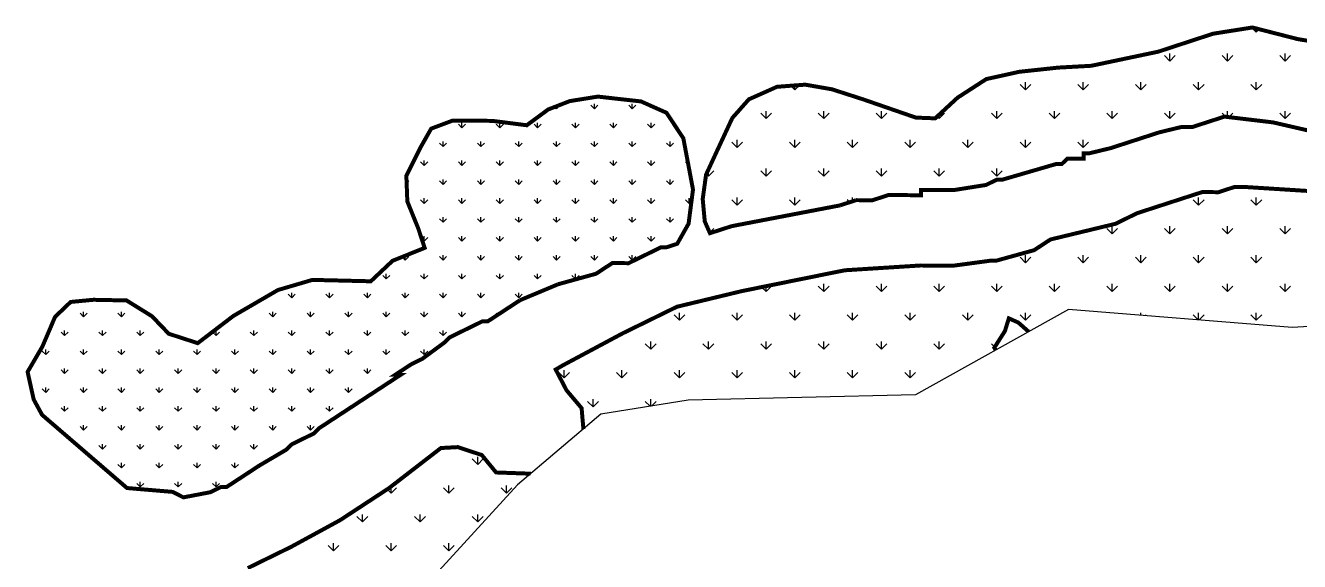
# Model space of a CAD drawing. Header units: metres. Extents: x 325786 to 333768, y 1808927 to 1815015.
# Drawn here: x 330883 to 331835, y 1810519 to 1810920 of the extents above; entities that cross this region are included whole.
import ezdxf

# ---------------------------------------------------------------- set-up
doc = ezdxf.new("R2010")
doc.units = ezdxf.units.M
doc.layers.add('MANGROOVES', color=112, linetype='Continuous')

msp = doc.modelspace()

# ---------------------------------------------------------------- linework, layer by layer
at = {"color": 3}
msp.add_lwpolyline([(331990.07, 1810703.87), (331829.45, 1810694.53), (331662.08, 1810708), (331547.68, 1810644.18), (331377.88, 1810640.06), (331312.69, 1810629.59), (331250.41, 1810576.79), (331177.98, 1810497.69)], dxfattribs=at)
at = {"layer": 'MANGROOVES', "linetype": 'Continuous'}
for p, q in [((331802.5, 1810915.34), (331799.05, 1810918.8)), ((331802.5, 1810915.34), (331802.5, 1810918.14)), ((331802.5, 1810915.34), (331804.73, 1810917.57)), ((331737.85, 1810893.79), (331733.8, 1810897.83)), ((331737.85, 1810893.79), (331737.85, 1810899.51)), ((331737.85, 1810893.79), (331741.89, 1810897.83)), ((331780.95, 1810893.79), (331776.91, 1810897.83)), ((331780.95, 1810893.79), (331780.95, 1810899.51)), ((331780.95, 1810893.79), (331784.99, 1810897.83)), ((331824.06, 1810893.79), (331820.01, 1810897.83)), ((331824.06, 1810893.79), (331824.06, 1810899.51)), ((331824.06, 1810893.79), (331828.1, 1810897.83)), ((331457.66, 1810872.24), (331454.6, 1810875.3)), ((331457.66, 1810872.24), (331461.23, 1810875.81)), ((331457.66, 1810872.24), (331457.66, 1810875.53)), ((331630.08, 1810872.24), (331626.04, 1810876.28)), ((331630.08, 1810872.24), (331630.08, 1810877.95)), ((331630.08, 1810872.24), (331634.12, 1810876.28)), ((331673.19, 1810872.24), (331669.15, 1810876.28)), ((331673.19, 1810872.24), (331673.19, 1810877.95)), ((331673.19, 1810872.24), (331677.23, 1810876.28)), ((331716.29, 1810872.24), (331712.25, 1810876.28)), ((331716.29, 1810872.24), (331716.29, 1810877.95)), ((331716.29, 1810872.24), (331720.33, 1810876.28)), ((331759.4, 1810872.24), (331755.36, 1810876.28)), ((331759.4, 1810872.24), (331759.4, 1810877.95)), ((331759.4, 1810872.24), (331763.44, 1810876.28)), ((331802.5, 1810872.24), (331798.46, 1810876.28)), ((331802.5, 1810872.24), (331802.5, 1810877.95)), ((331802.5, 1810872.24), (331806.54, 1810876.28)), ((331279.53, 1810858.04), (331278.13, 1810859.44)), ((331279.53, 1810858.04), (331282.18, 1810860.69)), ((331279.53, 1810858.04), (331279.53, 1810859.98)), ((331307.81, 1810858.04), (331305.16, 1810860.69)), ((331307.81, 1810858.04), (331307.81, 1810861.79)), ((331307.81, 1810858.04), (331310.46, 1810860.69)), ((331336.1, 1810858.04), (331333.44, 1810860.69)), ((331336.1, 1810858.04), (331336.1, 1810861.79)), ((331336.1, 1810858.04), (331338.75, 1810860.69)), ((331436.11, 1810850.69), (331432.07, 1810854.73)), ((331436.11, 1810850.69), (331436.11, 1810856.4)), ((331436.11, 1810850.69), (331440.15, 1810854.73)), ((331479.21, 1810850.69), (331475.17, 1810854.73)), ((331479.21, 1810850.69), (331479.21, 1810856.4)), ((331479.21, 1810850.69), (331483.26, 1810854.73)), ((331522.32, 1810850.69), (331518.28, 1810854.73)), ((331522.32, 1810850.69), (331522.32, 1810856.4)), ((331522.32, 1810850.69), (331526.36, 1810854.73)), ((331565.42, 1810850.69), (331569.47, 1810854.73)), ((331608.53, 1810850.69), (331604.49, 1810854.73)), ((331608.53, 1810850.69), (331608.53, 1810856.4)), ((331608.53, 1810850.69), (331612.57, 1810854.73)), ((331651.63, 1810850.69), (331647.59, 1810854.73)), ((331651.63, 1810850.69), (331651.63, 1810856.4)), ((331651.63, 1810850.69), (331655.68, 1810854.73)), ((331694.74, 1810850.69), (331690.7, 1810854.73)), ((331694.74, 1810850.69), (331694.74, 1810856.4)), ((331694.74, 1810850.69), (331698.78, 1810854.73)), ((331737.85, 1810850.69), (331733.8, 1810854.73)), ((331737.85, 1810850.69), (331737.85, 1810856.4)), ((331737.85, 1810850.69), (331741.89, 1810854.73)), ((331779.53, 1810852.11), (331776.91, 1810854.73)), ((331780.95, 1810851.94), (331780.95, 1810856.4)), ((331782.07, 1810851.81), (331784.99, 1810854.73)), ((331824.06, 1810850.69), (331820.01, 1810854.73)), ((331824.06, 1810850.69), (331824.06, 1810856.4)), ((331824.06, 1810850.69), (331828.1, 1810854.73)), ((331208.82, 1810843.9), (331206.16, 1810846.55)), ((331208.82, 1810843.9), (331208.82, 1810847.65)), ((331208.82, 1810843.9), (331211.47, 1810846.55)), ((331237.1, 1810843.9), (331234.45, 1810846.55)), ((331237.1, 1810843.9), (331237.1, 1810847.65)), ((331237.1, 1810843.9), (331239.75, 1810846.55)), ((331265.38, 1810843.9), (331262.73, 1810846.55)), ((331265.38, 1810843.9), (331265.38, 1810847.65)), ((331265.38, 1810843.9), (331268.04, 1810846.55)), ((331293.67, 1810843.9), (331291.02, 1810846.55)), ((331293.67, 1810843.9), (331293.67, 1810847.65)), ((331293.67, 1810843.9), (331296.32, 1810846.55)), ((331321.95, 1810843.9), (331319.3, 1810846.55)), ((331321.95, 1810843.9), (331321.95, 1810847.65)), ((331321.95, 1810843.9), (331324.61, 1810846.55)), ((331350.24, 1810843.9), (331347.59, 1810846.55)), ((331350.24, 1810843.9), (331350.24, 1810847.65)), ((331350.24, 1810843.9), (331352.89, 1810846.55)), ((331565.42, 1810850.69), (331563.91, 1810852.2)), ((331565.42, 1810850.69), (331565.42, 1810853.61)), ((331194.67, 1810829.76), (331192.02, 1810832.41)), ((331194.67, 1810829.76), (331194.67, 1810833.51)), ((331194.67, 1810829.76), (331197.33, 1810832.41)), ((331222.96, 1810829.76), (331220.31, 1810832.41)), ((331222.96, 1810829.76), (331222.96, 1810833.51)), ((331222.96, 1810829.76), (331225.61, 1810832.41)), ((331251.24, 1810829.76), (331248.59, 1810832.41)), ((331251.24, 1810829.76), (331251.24, 1810833.51)), ((331251.24, 1810829.76), (331253.89, 1810832.41)), ((331279.53, 1810829.76), (331276.88, 1810832.41)), ((331279.53, 1810829.76), (331279.53, 1810833.51)), ((331279.53, 1810829.76), (331282.18, 1810832.41)), ((331307.81, 1810829.76), (331305.16, 1810832.41)), ((331307.81, 1810829.76), (331307.81, 1810833.51)), ((331307.81, 1810829.76), (331310.46, 1810832.41)), ((331336.1, 1810829.76), (331333.44, 1810832.41)), ((331336.1, 1810829.76), (331336.1, 1810833.51)), ((331336.1, 1810829.76), (331338.75, 1810832.41)), ((331364.38, 1810829.76), (331361.73, 1810832.41)), ((331364.38, 1810829.76), (331364.38, 1810833.51)), ((331364.38, 1810829.76), (331367.03, 1810832.41)), ((331414.56, 1810829.13), (331410.51, 1810833.17)), ((331414.56, 1810829.13), (331414.56, 1810834.85)), ((331414.56, 1810829.13), (331418.6, 1810833.17)), ((331457.66, 1810829.13), (331453.62, 1810833.17)), ((331457.66, 1810829.13), (331457.66, 1810834.85)), ((331457.66, 1810829.13), (331461.7, 1810833.17)), ((331500.77, 1810829.13), (331496.73, 1810833.17)), ((331500.77, 1810829.13), (331500.77, 1810834.85)), ((331500.77, 1810829.13), (331504.81, 1810833.17)), ((331543.87, 1810829.13), (331539.83, 1810833.17)), ((331543.87, 1810829.13), (331543.87, 1810834.85)), ((331543.87, 1810829.13), (331547.91, 1810833.17)), ((331586.98, 1810829.13), (331582.94, 1810833.17)), ((331586.98, 1810829.13), (331586.98, 1810834.85)), ((331586.98, 1810829.13), (331591.02, 1810833.17)), ((331630.08, 1810829.13), (331626.04, 1810833.17)), ((331630.08, 1810829.13), (331630.08, 1810834.85)), ((331630.08, 1810829.13), (331634.12, 1810833.17)), ((331673.19, 1810829.13), (331669.15, 1810833.17)), ((331673.19, 1810829.13), (331673.19, 1810834.85)), ((331673.19, 1810829.13), (331677.23, 1810833.17)), ((331180.53, 1810815.61), (331177.88, 1810818.27)), ((331180.53, 1810815.61), (331180.53, 1810819.36)), ((331180.53, 1810815.61), (331183.18, 1810818.27)), ((331208.82, 1810815.61), (331206.16, 1810818.27)), ((331208.82, 1810815.61), (331208.82, 1810819.36)), ((331208.82, 1810815.61), (331211.47, 1810818.27)), ((331237.1, 1810815.61), (331234.45, 1810818.27)), ((331237.1, 1810815.61), (331237.1, 1810819.36)), ((331237.1, 1810815.61), (331239.75, 1810818.27)), ((331265.38, 1810815.61), (331262.73, 1810818.27)), ((331265.38, 1810815.61), (331265.38, 1810819.36)), ((331265.38, 1810815.61), (331268.04, 1810818.27)), ((331293.67, 1810815.61), (331291.02, 1810818.27)), ((331293.67, 1810815.61), (331293.67, 1810819.36)), ((331293.67, 1810815.61), (331296.32, 1810818.27)), ((331321.95, 1810815.61), (331319.3, 1810818.27)), ((331321.95, 1810815.61), (331321.95, 1810819.36)), ((331321.95, 1810815.61), (331324.61, 1810818.27)), ((331350.24, 1810815.61), (331347.59, 1810818.27)), ((331350.24, 1810815.61), (331350.24, 1810819.36)), ((331350.24, 1810815.61), (331352.89, 1810818.27)), ((331378.01, 1810816.12), (331375.87, 1810818.27)), ((331393, 1810807.58), (331391.42, 1810809.16)), ((331393, 1810807.58), (331393, 1810812.58)), ((331393, 1810807.58), (331397.04, 1810811.62)), ((331436.11, 1810807.58), (331432.07, 1810811.62)), ((331436.11, 1810807.58), (331436.11, 1810813.3)), ((331436.11, 1810807.58), (331440.15, 1810811.62)), ((331479.21, 1810807.58), (331475.17, 1810811.62)), ((331479.21, 1810807.58), (331479.21, 1810813.3)), ((331479.21, 1810807.58), (331483.26, 1810811.62)), ((331522.32, 1810807.58), (331518.28, 1810811.62)), ((331522.32, 1810807.58), (331522.32, 1810813.3)), ((331522.32, 1810807.58), (331526.36, 1810811.62)), ((331565.42, 1810807.58), (331561.38, 1810811.62)), ((331565.42, 1810807.58), (331565.42, 1810813.3)), ((331565.42, 1810807.58), (331569.47, 1810811.62)), ((331608.53, 1810807.58), (331604.49, 1810811.62)), ((331608.53, 1810807.58), (331608.53, 1810813.3)), ((331608.53, 1810807.58), (331612.57, 1810811.62)), ((331167.44, 1810802.52), (331169.04, 1810804.12)), ((331194.67, 1810801.47), (331192.02, 1810804.12)), ((331194.67, 1810801.47), (331194.67, 1810805.22)), ((331194.67, 1810801.47), (331197.33, 1810804.12)), ((331222.96, 1810801.47), (331220.31, 1810804.12)), ((331222.96, 1810801.47), (331222.96, 1810805.22)), ((331222.96, 1810801.47), (331225.61, 1810804.12)), ((331251.24, 1810801.47), (331248.59, 1810804.12)), ((331251.24, 1810801.47), (331251.24, 1810805.22)), ((331251.24, 1810801.47), (331253.89, 1810804.12)), ((331279.53, 1810801.47), (331276.88, 1810804.12)), ((331279.53, 1810801.47), (331279.53, 1810805.22)), ((331279.53, 1810801.47), (331282.18, 1810804.12)), ((331307.81, 1810801.47), (331305.16, 1810804.12)), ((331307.81, 1810801.47), (331307.81, 1810805.22)), ((331307.81, 1810801.47), (331310.46, 1810804.12)), ((331336.1, 1810801.47), (331333.44, 1810804.12)), ((331336.1, 1810801.47), (331336.1, 1810805.22)), ((331336.1, 1810801.47), (331338.75, 1810804.12)), ((331364.38, 1810801.47), (331361.73, 1810804.12)), ((331364.38, 1810801.47), (331364.38, 1810805.22)), ((331364.38, 1810801.47), (331367.03, 1810804.12)), ((331180.53, 1810787.33), (331177.88, 1810789.98)), ((331180.53, 1810787.33), (331180.53, 1810791.08)), ((331180.53, 1810787.33), (331183.18, 1810789.98)), ((331208.82, 1810787.33), (331206.16, 1810789.98)), ((331208.82, 1810787.33), (331208.82, 1810791.08)), ((331208.82, 1810787.33), (331211.47, 1810789.98)), ((331237.1, 1810787.33), (331234.45, 1810789.98)), ((331237.1, 1810787.33), (331237.1, 1810791.08)), ((331237.1, 1810787.33), (331239.75, 1810789.98)), ((331265.38, 1810787.33), (331262.73, 1810789.98)), ((331265.38, 1810787.33), (331265.38, 1810791.08)), ((331265.38, 1810787.33), (331268.04, 1810789.98)), ((331293.67, 1810787.33), (331291.02, 1810789.98)), ((331293.67, 1810787.33), (331293.67, 1810791.08)), ((331293.67, 1810787.33), (331296.32, 1810789.98)), ((331321.95, 1810787.33), (331319.3, 1810789.98)), ((331321.95, 1810787.33), (331321.95, 1810791.08)), ((331321.95, 1810787.33), (331324.61, 1810789.98)), ((331350.24, 1810787.33), (331347.59, 1810789.98)), ((331350.24, 1810787.33), (331350.24, 1810791.08)), ((331350.24, 1810787.33), (331352.89, 1810789.98)), ((331378.52, 1810787.33), (331375.87, 1810789.98)), ((331378.52, 1810787.33), (331378.52, 1810791.08)), ((331378.52, 1810787.33), (331380.4, 1810789.21)), ((331414.56, 1810786.03), (331410.51, 1810790.07)), ((331414.56, 1810786.03), (331414.56, 1810791.74)), ((331414.56, 1810786.03), (331418.6, 1810790.07)), ((331457.66, 1810786.03), (331453.62, 1810790.07)), ((331457.66, 1810786.03), (331457.66, 1810791.74)), ((331457.66, 1810786.03), (331461.7, 1810790.07)), ((331498.64, 1810788.16), (331496.73, 1810790.07)), ((331500.77, 1810788.85), (331500.77, 1810791.74)), ((331504.44, 1810789.7), (331504.81, 1810790.07)), ((331759.4, 1810786.03), (331755.36, 1810790.07)), ((331759.4, 1810786.03), (331759.4, 1810791.74)), ((331759.4, 1810786.03), (331763.44, 1810790.07)), ((331802.5, 1810786.03), (331798.46, 1810790.07)), ((331802.5, 1810786.03), (331802.5, 1810791.74)), ((331802.5, 1810786.03), (331806.54, 1810790.07)), ((331194.67, 1810773.19), (331192.02, 1810775.84)), ((331194.67, 1810773.19), (331194.67, 1810776.94)), ((331194.67, 1810773.19), (331197.33, 1810775.84)), ((331222.96, 1810773.19), (331220.31, 1810775.84)), ((331222.96, 1810773.19), (331222.96, 1810776.94)), ((331222.96, 1810773.19), (331225.61, 1810775.84)), ((331251.24, 1810773.19), (331248.59, 1810775.84)), ((331251.24, 1810773.19), (331251.24, 1810776.94)), ((331251.24, 1810773.19), (331253.89, 1810775.84)), ((331279.53, 1810773.19), (331276.88, 1810775.84)), ((331279.53, 1810773.19), (331279.53, 1810776.94)), ((331279.53, 1810773.19), (331282.18, 1810775.84)), ((331307.81, 1810773.19), (331305.16, 1810775.84)), ((331307.81, 1810773.19), (331307.81, 1810776.94)), ((331307.81, 1810773.19), (331310.46, 1810775.84)), ((331336.1, 1810773.19), (331333.44, 1810775.84)), ((331336.1, 1810773.19), (331336.1, 1810776.94)), ((331336.1, 1810773.19), (331338.75, 1810775.84)), ((331364.38, 1810773.19), (331361.73, 1810775.84)), ((331364.38, 1810773.19), (331364.38, 1810776.94)), ((331364.38, 1810773.19), (331367.03, 1810775.84)), ((331393, 1810767.64), (331393, 1810770.19)), ((331694.74, 1810764.48), (331694.74, 1810770.19)), ((331737.85, 1810764.48), (331737.85, 1810770.19)), ((331780.95, 1810764.48), (331780.95, 1810770.19)), ((331824.06, 1810764.48), (331824.06, 1810770.19)), ((331180.53, 1810759.05), (331178.67, 1810760.91)), ((331180.53, 1810759.05), (331180.53, 1810762.8)), ((331180.53, 1810759.05), (331183.18, 1810761.7)), ((331208.82, 1810759.05), (331206.16, 1810761.7)), ((331208.82, 1810759.05), (331208.82, 1810762.8)), ((331208.82, 1810759.05), (331211.47, 1810761.7)), ((331237.1, 1810759.05), (331234.45, 1810761.7)), ((331237.1, 1810759.05), (331237.1, 1810762.8)), ((331237.1, 1810759.05), (331239.75, 1810761.7)), ((331265.38, 1810759.05), (331262.73, 1810761.7)), ((331265.38, 1810759.05), (331265.38, 1810762.8)), ((331265.38, 1810759.05), (331268.04, 1810761.7)), ((331293.67, 1810759.05), (331291.02, 1810761.7)), ((331293.67, 1810759.05), (331293.67, 1810762.8)), ((331293.67, 1810759.05), (331296.32, 1810761.7)), ((331321.95, 1810759.05), (331319.3, 1810761.7)), ((331321.95, 1810759.05), (331321.95, 1810762.8)), ((331321.95, 1810759.05), (331324.61, 1810761.7)), ((331350.24, 1810759.05), (331347.59, 1810761.7)), ((331350.24, 1810759.05), (331350.24, 1810762.8)), ((331350.24, 1810759.05), (331352.89, 1810761.7)), ((331393.97, 1810765.44), (331397.04, 1810768.52)), ((331694.74, 1810764.48), (331690.7, 1810768.52)), ((331694.74, 1810764.48), (331698.78, 1810768.52)), ((331737.85, 1810764.48), (331733.8, 1810768.52)), ((331737.85, 1810764.48), (331741.89, 1810768.52)), ((331780.95, 1810764.48), (331776.91, 1810768.52)), ((331780.95, 1810764.48), (331784.99, 1810768.52)), ((331824.06, 1810764.48), (331820.01, 1810768.52)), ((331824.06, 1810764.48), (331828.1, 1810768.52)), ((331166.39, 1810744.9), (331164.07, 1810747.22)), ((331166.39, 1810744.9), (331166.39, 1810748.15)), ((331166.39, 1810744.9), (331169.04, 1810747.55)), ((331194.67, 1810744.9), (331192.02, 1810747.55)), ((331194.67, 1810744.9), (331194.67, 1810748.65)), ((331194.67, 1810744.9), (331197.33, 1810747.55)), ((331222.96, 1810744.9), (331220.31, 1810747.55)), ((331222.96, 1810744.9), (331222.96, 1810748.65)), ((331222.96, 1810744.9), (331225.61, 1810747.55)), ((331251.24, 1810744.9), (331248.59, 1810747.55)), ((331251.24, 1810744.9), (331251.24, 1810748.65)), ((331251.24, 1810744.9), (331253.89, 1810747.55)), ((331279.53, 1810744.9), (331276.88, 1810747.55)), ((331279.53, 1810744.9), (331279.53, 1810748.65)), ((331279.53, 1810744.9), (331282.18, 1810747.55)), ((331307.81, 1810744.9), (331305.16, 1810747.55)), ((331307.81, 1810744.9), (331307.81, 1810748.65)), ((331307.81, 1810744.9), (331310.46, 1810747.55)), ((331336.1, 1810744.9), (331333.44, 1810747.55)), ((331336.1, 1810744.9), (331336.1, 1810748.65)), ((331336.1, 1810744.9), (331338.75, 1810747.55)), ((331630.08, 1810742.92), (331626.04, 1810746.96)), ((331630.08, 1810742.92), (331630.08, 1810748.64)), ((331630.08, 1810742.92), (331634.12, 1810746.96)), ((331673.19, 1810742.92), (331669.15, 1810746.96)), ((331673.19, 1810742.92), (331673.19, 1810748.64)), ((331673.19, 1810742.92), (331677.23, 1810746.96)), ((331716.29, 1810742.92), (331712.25, 1810746.96)), ((331716.29, 1810742.92), (331716.29, 1810748.64)), ((331716.29, 1810742.92), (331720.33, 1810746.96)), ((331759.4, 1810742.92), (331755.36, 1810746.96)), ((331759.4, 1810742.92), (331759.4, 1810748.64)), ((331759.4, 1810742.92), (331763.44, 1810746.96)), ((331802.5, 1810742.92), (331798.46, 1810746.96)), ((331802.5, 1810742.92), (331802.5, 1810748.64)), ((331802.5, 1810742.92), (331806.54, 1810746.96)), ((331152.25, 1810730.76), (331149.6, 1810733.41)), ((331152.25, 1810730.76), (331152.25, 1810734.51)), ((331152.25, 1810730.76), (331154.9, 1810733.41)), ((331180.53, 1810730.76), (331177.88, 1810733.41)), ((331180.53, 1810730.76), (331180.53, 1810734.51)), ((331180.53, 1810730.76), (331183.18, 1810733.41)), ((331208.82, 1810730.76), (331206.16, 1810733.41)), ((331208.82, 1810730.76), (331208.82, 1810734.51)), ((331208.82, 1810730.76), (331211.47, 1810733.41)), ((331237.1, 1810730.76), (331234.45, 1810733.41)), ((331237.1, 1810730.76), (331237.1, 1810734.51)), ((331237.1, 1810730.76), (331239.75, 1810733.41)), ((331265.38, 1810730.76), (331262.73, 1810733.41)), ((331265.38, 1810730.76), (331265.38, 1810734.51)), ((331265.38, 1810730.76), (331268.04, 1810733.41)), ((331293.67, 1810730.76), (331291.02, 1810733.41)), ((331293.67, 1810730.76), (331293.67, 1810734.51)), ((331293.67, 1810730.76), (331296.32, 1810733.41)), ((331436.11, 1810721.37), (331432.81, 1810724.67)), ((331436.11, 1810721.37), (331440.15, 1810725.41)), ((331436.11, 1810721.37), (331436.11, 1810725.34)), ((331479.21, 1810721.37), (331475.17, 1810725.41)), ((331479.21, 1810721.37), (331479.21, 1810727.09)), ((331479.21, 1810721.37), (331483.26, 1810725.41)), ((331522.32, 1810721.37), (331518.28, 1810725.41)), ((331522.32, 1810721.37), (331522.32, 1810727.09)), ((331522.32, 1810721.37), (331526.36, 1810725.41)), ((331565.42, 1810721.37), (331561.38, 1810725.41)), ((331565.42, 1810721.37), (331565.42, 1810727.09)), ((331565.42, 1810721.37), (331569.47, 1810725.41)), ((331608.53, 1810721.37), (331604.49, 1810725.41)), ((331608.53, 1810721.37), (331608.53, 1810727.09)), ((331608.53, 1810721.37), (331612.57, 1810725.41)), ((331651.63, 1810721.37), (331647.59, 1810725.41)), ((331651.63, 1810721.37), (331651.63, 1810727.09)), ((331651.63, 1810721.37), (331655.68, 1810725.41)), ((331694.74, 1810721.37), (331690.7, 1810725.41)), ((331694.74, 1810721.37), (331694.74, 1810727.09)), ((331694.74, 1810721.37), (331698.78, 1810725.41)), ((331737.85, 1810721.37), (331733.8, 1810725.41)), ((331737.85, 1810721.37), (331737.85, 1810727.09)), ((331737.85, 1810721.37), (331741.89, 1810725.41)), ((331780.95, 1810721.37), (331776.91, 1810725.41)), ((331780.95, 1810721.37), (331780.95, 1810727.09)), ((331780.95, 1810721.37), (331784.99, 1810725.41)), ((331824.06, 1810721.37), (331820.01, 1810725.41)), ((331824.06, 1810721.37), (331824.06, 1810727.09)), ((331824.06, 1810721.37), (331828.1, 1810725.41)), ((331081.54, 1810716.62), (331078.89, 1810719.27)), ((331081.54, 1810716.62), (331081.54, 1810720.37)), ((331081.54, 1810716.62), (331084.19, 1810719.27)), ((331109.82, 1810716.62), (331107.17, 1810719.27)), ((331109.82, 1810716.62), (331109.82, 1810720.37)), ((331109.82, 1810716.62), (331112.47, 1810719.27)), ((331138.11, 1810716.62), (331135.45, 1810719.27)), ((331138.11, 1810716.62), (331138.11, 1810720.37)), ((331138.11, 1810716.62), (331140.76, 1810719.27)), ((331166.39, 1810716.62), (331163.74, 1810719.27)), ((331166.39, 1810716.62), (331166.39, 1810720.37)), ((331166.39, 1810716.62), (331169.04, 1810719.27)), ((331194.67, 1810716.62), (331192.02, 1810719.27)), ((331194.67, 1810716.62), (331194.67, 1810720.37)), ((331194.67, 1810716.62), (331197.33, 1810719.27)), ((331222.96, 1810716.62), (331220.31, 1810719.27)), ((331222.96, 1810716.62), (331222.96, 1810720.37)), ((331222.96, 1810716.62), (331225.61, 1810719.27)), ((331251.24, 1810716.62), (331248.59, 1810719.27)), ((331251.24, 1810716.62), (331251.24, 1810720.37)), ((331251.24, 1810716.62), (331253.89, 1810719.27)), ((330925.97, 1810702.48), (330923.32, 1810705.13)), ((330925.97, 1810702.48), (330925.97, 1810706.23)), ((330925.97, 1810702.48), (330928.63, 1810705.13)), ((330954.26, 1810702.48), (330951.61, 1810705.13)), ((330954.26, 1810702.48), (330954.26, 1810706.23)), ((330954.26, 1810702.48), (330956.91, 1810705.13)), ((331039.11, 1810702.48), (331038.29, 1810703.29)), ((331039.11, 1810702.48), (331041.76, 1810705.13)), ((331039.11, 1810702.48), (331039.11, 1810703.77)), ((331067.39, 1810702.48), (331064.74, 1810705.13)), ((331067.39, 1810702.48), (331067.39, 1810706.23)), ((331067.39, 1810702.48), (331070.05, 1810705.13)), ((331095.68, 1810702.48), (331093.03, 1810705.13)), ((331095.68, 1810702.48), (331095.68, 1810706.23)), ((331095.68, 1810702.48), (331098.33, 1810705.13)), ((331123.96, 1810702.48), (331121.31, 1810705.13)), ((331123.96, 1810702.48), (331123.96, 1810706.23)), ((331123.96, 1810702.48), (331126.62, 1810705.13)), ((331152.25, 1810702.48), (331149.6, 1810705.13)), ((331152.25, 1810702.48), (331152.25, 1810706.23)), ((331152.25, 1810702.48), (331154.9, 1810705.13)), ((331180.53, 1810702.48), (331177.88, 1810705.13)), ((331180.53, 1810702.48), (331180.53, 1810706.23)), ((331180.53, 1810702.48), (331183.18, 1810705.13)), ((331208.82, 1810702.48), (331206.16, 1810705.13)), ((331208.82, 1810702.48), (331208.82, 1810706.23)), ((331208.82, 1810702.48), (331211.47, 1810705.13)), ((331235.61, 1810703.97), (331234.45, 1810705.13)), ((331237.1, 1810704.94), (331237.1, 1810706.23)), ((331371.45, 1810699.82), (331367.41, 1810703.86)), ((331371.45, 1810699.82), (331371.45, 1810705.53)), ((331371.45, 1810699.82), (331375.49, 1810703.86)), ((331414.56, 1810699.82), (331410.51, 1810703.86)), ((331414.56, 1810699.82), (331414.56, 1810705.53)), ((331414.56, 1810699.82), (331418.6, 1810703.86)), ((331457.66, 1810699.82), (331453.62, 1810703.86)), ((331457.66, 1810699.82), (331457.66, 1810705.53)), ((331457.66, 1810699.82), (331461.7, 1810703.86)), ((331500.77, 1810699.82), (331496.73, 1810703.86)), ((331500.77, 1810699.82), (331500.77, 1810705.53)), ((331500.77, 1810699.82), (331504.81, 1810703.86)), ((331543.87, 1810699.82), (331539.83, 1810703.86)), ((331543.87, 1810699.82), (331543.87, 1810705.53)), ((331543.87, 1810699.82), (331547.91, 1810703.86)), ((331586.98, 1810699.82), (331582.94, 1810703.86)), ((331586.98, 1810699.82), (331586.98, 1810705.53)), ((331586.98, 1810699.82), (331591.02, 1810703.86)), ((331630.08, 1810699.82), (331626.04, 1810703.86)), ((331630.08, 1810699.82), (331630.08, 1810705.53)), ((331630.08, 1810699.82), (331634.12, 1810703.86)), ((331716.29, 1810703.64), (331716.29, 1810705.53)), ((331719.83, 1810703.35), (331720.33, 1810703.86)), ((331759.02, 1810700.2), (331755.36, 1810703.86)), ((331759.4, 1810700.17), (331759.4, 1810705.53)), ((331759.72, 1810700.14), (331763.44, 1810703.86)), ((331802.5, 1810699.82), (331798.46, 1810703.86)), ((331802.5, 1810699.82), (331802.5, 1810705.53)), ((331802.5, 1810699.82), (331806.54, 1810703.86)), ((330911.83, 1810688.33), (330909.18, 1810690.99)), ((330911.83, 1810688.34), (330911.83, 1810692.09)), ((330911.83, 1810688.33), (330914.48, 1810690.99)), ((330940.12, 1810688.33), (330937.46, 1810690.99)), ((330940.12, 1810688.34), (330940.12, 1810692.09)), ((330940.12, 1810688.33), (330942.77, 1810690.99)), ((330968.4, 1810688.33), (330965.75, 1810690.99)), ((330968.4, 1810688.34), (330968.4, 1810692.09)), ((330968.4, 1810688.33), (330971.05, 1810690.99)), ((331024.97, 1810688.33), (331022.32, 1810690.99)), ((331024.97, 1810688.34), (331024.97, 1810692.09)), ((331024.97, 1810688.33), (331027.62, 1810690.99)), ((331053.25, 1810688.33), (331050.6, 1810690.99)), ((331053.25, 1810688.34), (331053.25, 1810692.09)), ((331053.25, 1810688.33), (331055.9, 1810690.99)), ((331081.54, 1810688.33), (331078.89, 1810690.99)), ((331081.54, 1810688.34), (331081.54, 1810692.09)), ((331081.54, 1810688.33), (331084.19, 1810690.99)), ((331109.82, 1810688.33), (331107.17, 1810690.99)), ((331109.82, 1810688.34), (331109.82, 1810692.09)), ((331109.82, 1810688.33), (331112.47, 1810690.99)), ((331138.11, 1810688.33), (331135.45, 1810690.99)), ((331138.11, 1810688.34), (331138.11, 1810692.09)), ((331138.11, 1810688.33), (331140.76, 1810690.99)), ((331166.39, 1810688.33), (331163.74, 1810690.99)), ((331166.39, 1810688.34), (331166.39, 1810692.09)), ((331166.39, 1810688.33), (331169.04, 1810690.99)), ((331194.67, 1810688.33), (331192.02, 1810690.99)), ((331194.67, 1810688.34), (331194.67, 1810692.09)), ((331194.67, 1810688.33), (331197.33, 1810690.99)), ((331349.9, 1810678.27), (331349.9, 1810683.98)), ((331393, 1810678.27), (331393, 1810683.98)), ((331436.11, 1810678.27), (331436.11, 1810683.98)), ((331479.21, 1810678.27), (331479.21, 1810683.98)), ((331522.32, 1810678.27), (331522.32, 1810683.98)), ((331565.42, 1810678.27), (331565.42, 1810683.98)), ((331608.53, 1810682.18), (331608.53, 1810683.98)), ((330897.69, 1810674.19), (330895.04, 1810676.84)), ((330897.69, 1810674.19), (330897.69, 1810677.94)), ((330897.69, 1810674.19), (330900.34, 1810676.84)), ((330925.97, 1810674.19), (330923.32, 1810676.84)), ((330925.97, 1810674.19), (330925.97, 1810677.94)), ((330925.97, 1810674.19), (330928.63, 1810676.84)), ((330954.26, 1810674.19), (330951.61, 1810676.84)), ((330954.26, 1810674.19), (330954.26, 1810677.94)), ((330954.26, 1810674.19), (330956.91, 1810676.84)), ((330982.54, 1810674.19), (330979.89, 1810676.84)), ((330982.54, 1810674.19), (330982.54, 1810677.94)), ((330982.54, 1810674.19), (330985.19, 1810676.84)), ((331010.83, 1810674.19), (331008.17, 1810676.84)), ((331010.83, 1810674.19), (331010.83, 1810677.94)), ((331010.83, 1810674.19), (331013.48, 1810676.84)), ((331039.11, 1810674.19), (331036.46, 1810676.84)), ((331039.11, 1810674.19), (331039.11, 1810677.94)), ((331039.11, 1810674.19), (331041.76, 1810676.84)), ((331067.39, 1810674.19), (331064.74, 1810676.84)), ((331067.39, 1810674.19), (331067.39, 1810677.94)), ((331067.39, 1810674.19), (331070.05, 1810676.84)), ((331095.68, 1810674.19), (331093.03, 1810676.84)), ((331095.68, 1810674.19), (331095.68, 1810677.94)), ((331095.68, 1810674.19), (331098.33, 1810676.84)), ((331123.96, 1810674.19), (331121.31, 1810676.84)), ((331123.96, 1810674.19), (331123.96, 1810677.94)), ((331123.96, 1810674.19), (331126.62, 1810676.84)), ((331152.25, 1810674.19), (331149.6, 1810676.84)), ((331152.25, 1810674.19), (331152.25, 1810677.94)), ((331152.25, 1810674.19), (331154.9, 1810676.84)), ((331180.53, 1810674.19), (331177.88, 1810676.84)), ((331180.53, 1810674.19), (331180.53, 1810677.94)), ((331180.53, 1810674.19), (331183.18, 1810676.84)), ((331349.9, 1810678.27), (331345.86, 1810682.31)), ((331349.9, 1810678.27), (331353.94, 1810682.31)), ((331393, 1810678.27), (331388.96, 1810682.31)), ((331393, 1810678.27), (331397.04, 1810682.31)), ((331436.11, 1810678.27), (331432.07, 1810682.31)), ((331436.11, 1810678.27), (331440.15, 1810682.31)), ((331479.21, 1810678.27), (331475.17, 1810682.31)), ((331479.21, 1810678.27), (331483.26, 1810682.31)), ((331522.32, 1810678.27), (331518.28, 1810682.31)), ((331522.32, 1810678.27), (331526.36, 1810682.31)), ((331565.42, 1810678.27), (331561.38, 1810682.31)), ((331565.42, 1810678.27), (331569.47, 1810682.31)), ((331607.01, 1810679.79), (331604.49, 1810682.31)), ((330884.24, 1810660.75), (330886.2, 1810662.7)), ((330911.83, 1810660.05), (330909.18, 1810662.7)), ((330911.83, 1810660.05), (330911.83, 1810663.8)), ((330911.83, 1810660.05), (330914.48, 1810662.7)), ((330940.12, 1810660.05), (330937.46, 1810662.7)), ((330940.12, 1810660.05), (330940.12, 1810663.8)), ((330940.12, 1810660.05), (330942.77, 1810662.7)), ((330968.4, 1810660.05), (330965.75, 1810662.7)), ((330968.4, 1810660.05), (330968.4, 1810663.8)), ((330968.4, 1810660.05), (330971.05, 1810662.7)), ((330996.68, 1810660.05), (330994.03, 1810662.7)), ((330996.68, 1810660.05), (330996.68, 1810663.8)), ((330996.68, 1810660.05), (330999.34, 1810662.7)), ((331024.97, 1810660.05), (331022.32, 1810662.7)), ((331024.97, 1810660.05), (331024.97, 1810663.8)), ((331024.97, 1810660.05), (331027.62, 1810662.7)), ((331053.25, 1810660.05), (331050.6, 1810662.7)), ((331053.25, 1810660.05), (331053.25, 1810663.8)), ((331053.25, 1810660.05), (331055.9, 1810662.7)), ((331081.54, 1810660.05), (331078.89, 1810662.7)), ((331081.54, 1810660.05), (331081.54, 1810663.8)), ((331081.54, 1810660.05), (331084.19, 1810662.7)), ((331109.82, 1810660.05), (331107.17, 1810662.7)), ((331109.82, 1810660.05), (331109.82, 1810663.8)), ((331109.82, 1810660.05), (331112.47, 1810662.7)), ((331138.11, 1810660.05), (331135.45, 1810662.7)), ((331138.11, 1810660.05), (331138.11, 1810663.8)), ((331138.11, 1810660.05), (331140.76, 1810662.7)), ((331164.03, 1810662.41), (331163.74, 1810662.7)), ((331285.24, 1810656.71), (331281.2, 1810660.75)), ((331285.24, 1810656.71), (331285.24, 1810662.43)), ((331285.24, 1810656.71), (331289.28, 1810660.75)), ((331328.35, 1810656.71), (331324.3, 1810660.75)), ((331328.35, 1810656.71), (331328.35, 1810662.43)), ((331328.35, 1810656.71), (331332.39, 1810660.75)), ((331371.45, 1810656.71), (331367.41, 1810660.75)), ((331371.45, 1810656.71), (331371.45, 1810662.43)), ((331371.45, 1810656.71), (331375.49, 1810660.75)), ((331414.56, 1810656.71), (331410.51, 1810660.75)), ((331414.56, 1810656.71), (331414.56, 1810662.43)), ((331414.56, 1810656.71), (331418.6, 1810660.75)), ((331457.66, 1810656.71), (331453.62, 1810660.75)), ((331457.66, 1810656.71), (331457.66, 1810662.43)), ((331457.66, 1810656.71), (331461.7, 1810660.75)), ((331500.77, 1810656.71), (331496.73, 1810660.75)), ((331500.77, 1810656.71), (331500.77, 1810662.43)), ((331500.77, 1810656.71), (331504.81, 1810660.75)), ((331543.87, 1810656.71), (331539.83, 1810660.75)), ((331543.87, 1810656.71), (331543.87, 1810662.43)), ((331543.87, 1810656.71), (331547.91, 1810660.75)), ((330897.69, 1810645.91), (330895.04, 1810648.56)), ((330897.69, 1810645.91), (330897.69, 1810649.66)), ((330897.69, 1810645.91), (330900.34, 1810648.56)), ((330925.97, 1810645.91), (330923.32, 1810648.56)), ((330925.97, 1810645.91), (330925.97, 1810649.66)), ((330925.97, 1810645.91), (330928.63, 1810648.56)), ((330954.26, 1810645.91), (330951.61, 1810648.56)), ((330954.26, 1810645.91), (330954.26, 1810649.66)), ((330954.26, 1810645.91), (330956.91, 1810648.56)), ((330982.54, 1810645.91), (330979.89, 1810648.56)), ((330982.54, 1810645.91), (330982.54, 1810649.66)), ((330982.54, 1810645.91), (330985.19, 1810648.56)), ((331010.83, 1810645.91), (331008.17, 1810648.56)), ((331010.83, 1810645.91), (331010.83, 1810649.66)), ((331010.83, 1810645.91), (331013.48, 1810648.56)), ((331039.11, 1810645.91), (331036.46, 1810648.56)), ((331039.11, 1810645.91), (331039.11, 1810649.66)), ((331039.11, 1810645.91), (331041.76, 1810648.56)), ((331067.39, 1810645.91), (331064.74, 1810648.56)), ((331067.39, 1810645.91), (331067.39, 1810649.66)), ((331067.39, 1810645.91), (331070.05, 1810648.56)), ((331095.68, 1810645.91), (331093.03, 1810648.56)), ((331095.68, 1810645.91), (331095.68, 1810649.66)), ((331095.68, 1810645.91), (331098.33, 1810648.56)), ((331123.96, 1810645.91), (331121.31, 1810648.56)), ((331123.96, 1810645.91), (331123.96, 1810649.66)), ((331123.96, 1810645.91), (331126.62, 1810648.56)), ((330911.83, 1810631.77), (330911.83, 1810635.52)), ((330940.12, 1810631.77), (330940.12, 1810635.52)), ((330968.4, 1810631.77), (330968.4, 1810635.52)), ((330996.68, 1810631.77), (330996.68, 1810635.52)), ((331024.97, 1810631.77), (331024.97, 1810635.52)), ((331053.25, 1810631.77), (331053.25, 1810635.52)), ((331081.54, 1810631.77), (331081.54, 1810635.52)), ((331109.82, 1810631.77), (331109.82, 1810635.52)), ((331306.79, 1810635.16), (331302.75, 1810639.2)), ((331306.79, 1810635.16), (331306.79, 1810640.87)), ((331306.79, 1810635.16), (331310.83, 1810639.2)), ((331349.55, 1810635.51), (331345.86, 1810639.2)), ((331349.9, 1810635.57), (331349.9, 1810640.87)), ((331350.39, 1810635.65), (331353.94, 1810639.2)), ((331393, 1810640.43), (331393, 1810640.87)), ((330911.83, 1810631.77), (330909.18, 1810634.42)), ((330911.83, 1810631.77), (330914.48, 1810634.42)), ((330940.12, 1810631.77), (330937.46, 1810634.42)), ((330940.12, 1810631.77), (330942.77, 1810634.42)), ((330968.4, 1810631.77), (330965.75, 1810634.42)), ((330968.4, 1810631.77), (330971.05, 1810634.42)), ((330996.68, 1810631.77), (330994.03, 1810634.42)), ((330996.68, 1810631.77), (330999.34, 1810634.42)), ((331024.97, 1810631.77), (331022.32, 1810634.42)), ((331024.97, 1810631.77), (331027.62, 1810634.42)), ((331053.25, 1810631.77), (331050.6, 1810634.42)), ((331053.25, 1810631.77), (331055.9, 1810634.42)), ((331081.54, 1810631.77), (331078.89, 1810634.42)), ((331081.54, 1810631.77), (331084.19, 1810634.42)), ((331109.82, 1810631.77), (331107.17, 1810634.42)), ((331109.82, 1810631.77), (331112.47, 1810634.42)), ((330925.97, 1810617.62), (330923.32, 1810620.28)), ((330925.97, 1810617.62), (330925.97, 1810621.37)), ((330925.97, 1810617.62), (330928.63, 1810620.28)), ((330954.26, 1810617.62), (330951.61, 1810620.28)), ((330954.26, 1810617.62), (330954.26, 1810621.37)), ((330954.26, 1810617.62), (330956.91, 1810620.28)), ((330982.54, 1810617.62), (330979.89, 1810620.28)), ((330982.54, 1810617.62), (330982.54, 1810621.37)), ((330982.54, 1810617.62), (330985.19, 1810620.28)), ((331010.83, 1810617.62), (331008.17, 1810620.28)), ((331010.83, 1810617.62), (331010.83, 1810621.37)), ((331010.83, 1810617.62), (331013.48, 1810620.28)), ((331039.11, 1810617.62), (331036.46, 1810620.28)), ((331039.11, 1810617.62), (331039.11, 1810621.37)), ((331039.11, 1810617.62), (331041.76, 1810620.28)), ((331067.39, 1810617.62), (331064.74, 1810620.28)), ((331067.39, 1810617.62), (331067.39, 1810621.37)), ((331067.39, 1810617.62), (331070.05, 1810620.28)), ((331095.68, 1810617.62), (331093.03, 1810620.28)), ((331095.68, 1810617.62), (331095.68, 1810621.37)), ((331095.68, 1810617.62), (331098.33, 1810620.28)), ((330940.12, 1810603.48), (330940.12, 1810607.23)), ((330968.4, 1810603.48), (330968.4, 1810607.23)), ((330996.68, 1810603.48), (330996.68, 1810607.23)), ((331024.97, 1810603.48), (331024.97, 1810607.23)), ((331053.25, 1810603.48), (331053.25, 1810607.23)), ((331081.54, 1810606.94), (331081.54, 1810607.23)), ((330940.12, 1810603.48), (330937.46, 1810606.13)), ((330940.12, 1810603.48), (330942.77, 1810606.13)), ((330968.4, 1810603.48), (330965.75, 1810606.13)), ((330968.4, 1810603.48), (330971.05, 1810606.13)), ((330996.68, 1810603.48), (330994.03, 1810606.13)), ((330996.68, 1810603.48), (330999.34, 1810606.13)), ((331024.97, 1810603.48), (331022.32, 1810606.13)), ((331024.97, 1810603.48), (331027.62, 1810606.13)), ((331053.25, 1810603.48), (331050.6, 1810606.13)), ((331053.25, 1810603.48), (331055.9, 1810606.13)), ((331079.79, 1810605.22), (331078.89, 1810606.13)), ((331220.58, 1810592.05), (331220.58, 1810597.77)), ((330954.26, 1810589.34), (330951.61, 1810591.99)), ((330954.26, 1810589.34), (330954.26, 1810593.09)), ((330954.26, 1810589.34), (330956.91, 1810591.99)), ((330982.54, 1810589.34), (330979.89, 1810591.99)), ((330982.54, 1810589.34), (330982.54, 1810593.09)), ((330982.54, 1810589.34), (330985.19, 1810591.99)), ((331010.83, 1810589.34), (331008.17, 1810591.99)), ((331010.83, 1810589.34), (331010.83, 1810593.09)), ((331010.83, 1810589.34), (331013.48, 1810591.99)), ((331039.11, 1810589.34), (331036.46, 1810591.99)), ((331039.11, 1810589.34), (331039.11, 1810593.09)), ((331039.11, 1810589.34), (331041.76, 1810591.99)), ((331177.48, 1810592.05), (331177.39, 1810592.14)), ((331177.48, 1810592.05), (331178.18, 1810592.75)), ((331177.48, 1810592.05), (331177.48, 1810592.21)), ((331220.58, 1810592.05), (331216.54, 1810596.1)), ((331220.58, 1810592.05), (331224.62, 1810596.1)), ((330968.4, 1810575.2), (330968.4, 1810578.95)), ((330996.68, 1810575.2), (330996.68, 1810578.95)), ((331024.97, 1810575.2), (331024.97, 1810578.95)), ((330968.4, 1810575.2), (330965.75, 1810577.85)), ((330968.4, 1810575.2), (330971.05, 1810577.85)), ((330996.68, 1810575.2), (330994.03, 1810577.85)), ((330996.68, 1810575.2), (330999.34, 1810577.85)), ((331024.97, 1810575.2), (331022.32, 1810577.85)), ((331024.97, 1810575.2), (331027.62, 1810577.85)), ((331155.92, 1810570.5), (331153, 1810573.43)), ((331155.92, 1810570.5), (331155.92, 1810575.55)), ((331155.92, 1810570.5), (331159.97, 1810574.54)), ((331199.03, 1810570.5), (331194.99, 1810574.54)), ((331199.03, 1810570.5), (331199.03, 1810576.22)), ((331199.03, 1810570.5), (331203.07, 1810574.54)), ((331242.14, 1810570.5), (331238.09, 1810574.54)), ((331242.14, 1810570.5), (331242.14, 1810576.22)), ((331242.14, 1810570.5), (331246.18, 1810574.54)), ((331134.37, 1810548.95), (331130.33, 1810552.99)), ((331134.37, 1810548.95), (331134.37, 1810554.66)), ((331134.37, 1810548.95), (331138.41, 1810552.99)), ((331177.48, 1810548.95), (331173.44, 1810552.99)), ((331177.48, 1810548.95), (331177.48, 1810554.66)), ((331177.48, 1810548.95), (331181.52, 1810552.99)), ((331220.58, 1810548.95), (331216.54, 1810552.99)), ((331220.58, 1810548.95), (331220.58, 1810554.66)), ((331220.58, 1810548.95), (331224.62, 1810552.99)), ((331112.82, 1810527.4), (331108.78, 1810531.44)), ((331112.82, 1810527.4), (331112.82, 1810533.11)), ((331112.82, 1810527.4), (331116.86, 1810531.44)), ((331155.92, 1810527.4), (331151.88, 1810531.44)), ((331155.92, 1810527.4), (331155.92, 1810533.11)), ((331155.92, 1810527.4), (331159.97, 1810531.44)), ((331199.03, 1810527.4), (331194.99, 1810531.44)), ((331199.03, 1810527.4), (331199.03, 1810533.11)), ((331199.03, 1810527.4), (331203.07, 1810531.44))]:
    msp.add_line(p, q, dxfattribs=at)
at = {"layer": 'MANGROOVES', "const_width": 2.98, "flags": 128}
for points in [[(331862.97, 1810905.49), (331833.64, 1810910.16), (331799.61, 1810918.89), (331770.21, 1810914.23), (331729.17, 1810900.77), (331679.16, 1810890.23), (331654.46, 1810888.87), (331625.41, 1810885.75), (331600.71, 1810880.28), (331579.25, 1810866.38), (331562.51, 1810850.91), (331548.05, 1810851.47), (331508.69, 1810865.11), (331485.39, 1810872.63), (331465.4, 1810876.12), (331444.25, 1810874.51), (331423.2, 1810865.12), (331410.87, 1810851.16), (331399.32, 1810826.25), (331391.26, 1810808.81), (331388.75, 1810790.49), (331390.29, 1810773.8), (331394.17, 1810764.99), (331410.33, 1810770.24), (331491.27, 1810785.77)], [(331280.68, 1810726.8), (331309.02, 1810734.66), (331321.21, 1810742.65), (331333.33, 1810742.55), (331357.67, 1810754.49), (331361.71, 1810754.46), (331369.69, 1810757.04), (331378.2, 1810772.13), (331381.49, 1810797.65), (331374.26, 1810836.06), (331361.63, 1810855.1), (331342.66, 1810863.56), (331310.38, 1810867.18), (331289.41, 1810863.82), (331273.27, 1810857.56), (331257.23, 1810845.74), (331231.47, 1810849.03), (331201.94, 1810849.26), (331185.81, 1810843.22), (331178.3, 1810829.99), (331167.24, 1810807.91), (331167.97, 1810788.74), (331176.18, 1810768.42), (331180.95, 1810754.01), (331156.95, 1810744.36), (331140.65, 1810729.01), (331097.03, 1810730.06), (331071.28, 1810722.49), (331037.95, 1810703.09), (331011.3, 1810682.72), (330989.65, 1810689.76), (330977.09, 1810702.87), (330958.1, 1810714.67), (330933.37, 1810715.17), (330916.31, 1810713.55), (330904.67, 1810702.39), (330895.16, 1810680.09), (330884.14, 1810661.22), (330888.7, 1810640.59), (330894.96, 1810629.07), (330958.43, 1810574.34), (330992.54, 1810571.45), (331000.59, 1810567.35), (331020.82, 1810571.23), (331028.94, 1810575.21), (331032.98, 1810575.17), (331057.35, 1810591.15), (331077.65, 1810603.11), (331081.72, 1810607.12), (331097.95, 1810615.08), (331102.02, 1810619.09), (331150.77, 1810651.04), (331162.95, 1810659.02), (331158.91, 1810659.05), (331171.1, 1810667.04), (331179.21, 1810671.02), (331195.47, 1810683.02), (331199.54, 1810687.03), (331223.88, 1810698.96), (331227.92, 1810698.93), (331252.29, 1810714.9)], [(331503.43, 1810789.71), (331515.55, 1810789.62), (331527.7, 1810793.56), (331551.95, 1810793.37), (331551.98, 1810797.41), (331576.22, 1810797.22), (331600.5, 1810801.07), (331608.61, 1810805.05), (331612.66, 1810805.02), (331653.16, 1810816.82), (331657.2, 1810816.79), (331661.27, 1810820.8), (331673.39, 1810820.71), (331673.43, 1810824.75), (331677.47, 1810824.71), (331693.66, 1810828.63), (331730.12, 1810840.47), (331746.32, 1810844.38), (331754.4, 1810844.32), (331778.71, 1810852.21), (331815.04, 1810847.88), (331851.35, 1810839.51)], [(331867.16, 1810794.93), (331794.46, 1810799.54), (331786.38, 1810799.61), (331774.22, 1810795.66), (331762.1, 1810795.76), (331713.48, 1810779.97), (331697.26, 1810772.02), (331648.67, 1810760.28), (331636.49, 1810752.29), (331608.14, 1810744.43), (331604.1, 1810744.46), (331575.78, 1810740.64), (331551.53, 1810740.83), (331494.93, 1810737.24), (331418.03, 1810721.68), (331369.44, 1810709.94), (331328.88, 1810690.05), (331284.24, 1810666.15), (331278.87, 1810662.99), (331286.94, 1810647.49), (331298.23, 1810634.11), (331299.57, 1810618.47)], [(331607.68, 1810677.66), (331606.71, 1810679.32), (331614.64, 1810691.8), (331617.57, 1810701.29), (331624.64, 1810698.13), (331632.28, 1810691.38)], [(331260.16, 1810585.05), (331260.01, 1810585.07), (331234.32, 1810585.99), (331223.61, 1810599.04), (331205.64, 1810604.95), (331193.08, 1810604.27), (331154.2, 1810574.22), (331117.64, 1810550.26), (331081.12, 1810530.34), (331048.66, 1810514.42)]]:
    msp.add_lwpolyline(points, dxfattribs=at)
at = {"layer": 'MANGROOVES', "const_width": 2.98}
for points in [[(331503.43, 1810789.71), (331491.27, 1810785.77)], [(331280.68, 1810726.8), (331252.29, 1810714.9)]]:
    msp.add_lwpolyline(points, dxfattribs=at)

doc.saveas('drawing.dxf')
